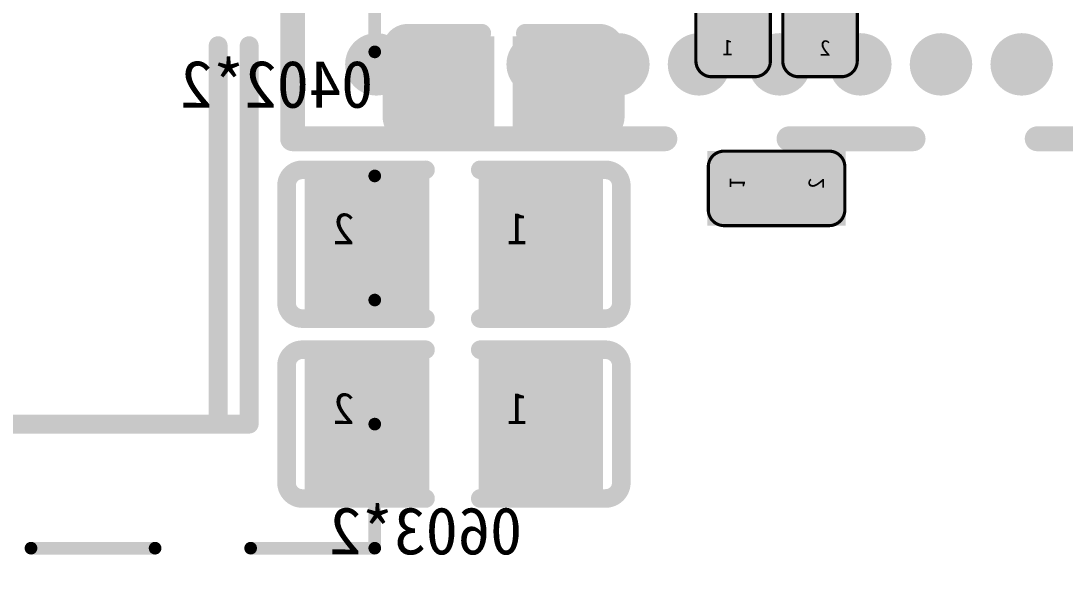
# Model space of a CAD drawing. Header units: millimetres. Extents: x 7.33 to 10.08, y 7.01 to 8.78.
# Drawn here: x 7.9484 to 8.2797, y 8.1787 to 8.3593 of the extents above; entities that cross this region are included whole.
import ezdxf

# ---------------------------------------------------------------- set-up
doc = ezdxf.new("R2010")
doc.units = ezdxf.units.MM
doc.header["$MEASUREMENT"] = 0
for name, color, linetype in [('BottomLayer', 5, 'Continuous'), ('BottomOverlay', 54, 'Continuous'), ('BottomPaste', 16, 'Continuous'), ('BottomSolder', 6, 'Continuous'), ('Mechanical16', 56, 'Continuous'), ('Mechanical20', 56, 'Continuous'), ('Mechanical5', 56, 'Continuous'), ('TopLayer', 1, 'Continuous'), ('TopOverlay', 2, 'Continuous'), ('TopPaste', 8, 'Continuous'), ('TopSolder', 216, 'Continuous')]:
    doc.layers.add(name, color=color, linetype=linetype)

# ---------------------------------------------------------------- blocks, each defined once
blk = doc.blocks.new('BGA200_15R00X10R00X0R90_5')
at = {"layer": 'TopLayer', "const_width": 0.00591}
for points in [[(0.17028, -0.06348, 1), (0.17618, -0.06348, 1)], [(0.17028, -0.08908, 1), (0.17618, -0.08908, 1)], [(0.17028, -0.11467, 1), (0.17618, -0.11467, 1)], [(0.17028, -0.14026, 1), (0.17618, -0.14026, 1)], [(0.17028, -0.16585, 1), (0.17618, -0.16585, 1)], [(0.17028, -0.19144, 1), (0.17618, -0.19144, 1)], [(0.17028, -0.21703, 1), (0.17618, -0.21703, 1)], [(0.17028, -0.24262, 1), (0.17618, -0.24262, 1)], [(0.17028, -0.26821, 1), (0.17618, -0.26821, 1)]]:
    blk.add_lwpolyline(points, format="xyb", close=True, dxfattribs=at)
at = {"layer": 'TopOverlay', "const_width": 0.00787}
for points in [[(0.19685, -0.01919), (0.19685, -0.05856)], [(0.19685, -0.09793), (0.19685, -0.1373)], [(0.19685, -0.17667), (0.19685, -0.29478)], [(0.07874, -0.29478), (0.19685, -0.29478)]]:
    blk.add_lwpolyline(points, dxfattribs=at)
at = {"layer": 'TopOverlay', "const_width": 0.00394}
for points in [[(0.19488, -0.05856, 1), (0.19882, -0.05856, 1)], [(0.19488, -0.09793, 1), (0.19882, -0.09793, 1)], [(0.19488, -0.1373, 1), (0.19882, -0.1373, 1)], [(0.19488, -0.17667, 1), (0.19882, -0.17667, 1)], [(0.19488, -0.29478, 1), (0.19882, -0.29478, 1)], [(0.19488, -0.29478, 1), (0.19882, -0.29478, 1)]]:
    blk.add_lwpolyline(points, format="xyb", close=True, dxfattribs=at)
at = {"layer": 'TopPaste', "const_width": 0.00591}
for points in [[(0.17028, -0.06348, 1), (0.17618, -0.06348, 1)], [(0.17028, -0.08908, 1), (0.17618, -0.08908, 1)], [(0.17028, -0.11467, 1), (0.17618, -0.11467, 1)], [(0.17028, -0.14026, 1), (0.17618, -0.14026, 1)], [(0.17028, -0.16585, 1), (0.17618, -0.16585, 1)], [(0.17028, -0.19144, 1), (0.17618, -0.19144, 1)], [(0.17028, -0.21703, 1), (0.17618, -0.21703, 1)], [(0.17028, -0.24262, 1), (0.17618, -0.24262, 1)], [(0.17028, -0.26821, 1), (0.17618, -0.26821, 1)]]:
    blk.add_lwpolyline(points, format="xyb", close=True, dxfattribs=at)
at = {"layer": 'TopSolder', "const_width": 0.00991}
for points in [[(0.16828, -0.06348, 1), (0.17818, -0.06348, 1)], [(0.16828, -0.08908, 1), (0.17818, -0.08908, 1)], [(0.16828, -0.11467, 1), (0.17818, -0.11467, 1)], [(0.16828, -0.14026, 1), (0.17818, -0.14026, 1)], [(0.16828, -0.16585, 1), (0.17818, -0.16585, 1)], [(0.16828, -0.19144, 1), (0.17818, -0.19144, 1)], [(0.16828, -0.21703, 1), (0.17818, -0.21703, 1)], [(0.16828, -0.24262, 1), (0.17818, -0.24262, 1)], [(0.16828, -0.26821, 1), (0.17818, -0.26821, 1)]]:
    blk.add_lwpolyline(points, format="xyb", close=True, dxfattribs=at)
blk = doc.blocks.new('FBGA153_11R5X13R0X1R00_B_14')
at = {"layer": 'BottomOverlay', "const_width": 0.00598}
for points in [[(0.21654, -0.22638), (0.21654, -0.13583)], [(0.22638, -0.22638), (0.22638, -0.13583)], [(0.21654, -0.25591), (0.21654, -0.22638)], [(0.22638, -0.25591), (0.22638, -0.22638)], [(0.10571, -0.25591), (0.22638, -0.25591)]]:
    blk.add_lwpolyline(points, dxfattribs=at)
at = {"layer": 'BottomOverlay', "const_width": 0.00299}
for points in [[(0.21504, -0.13583, 1), (0.21803, -0.13583, 1)], [(0.22488, -0.13583, 1), (0.22787, -0.13583, 1)], [(0.21504, -0.22638, 1), (0.21803, -0.22638, 1)], [(0.21504, -0.22638, 1), (0.21803, -0.22638, 1)], [(0.22488, -0.22638, 1), (0.22787, -0.22638, 1)], [(0.22488, -0.22638, 1), (0.22787, -0.22638, 1)], [(0.21504, -0.25591, 1), (0.21803, -0.25591, 1)], [(0.22488, -0.25591, 1), (0.22787, -0.25591, 1)], [(0.22488, -0.25591, 1), (0.22787, -0.25591, 1)]]:
    blk.add_lwpolyline(points, format="xyb", close=True, dxfattribs=at)
at = {"layer": 'Mechanical16'}
for points, const_width in [([(0.26622, -0.1378), (0.26622, -0.09842)], 0.00402), ([(0.21654, -0.22638), (0.21654, -0.13583)], 0.00598), ([(0.22638, -0.22638), (0.22638, -0.13583)], 0.00598), ([(0.26622, -0.21654), (0.26622, -0.17716)], 0.00402), ([(0.21654, -0.25591), (0.21654, -0.22638)], 0.00598), ([(0.22638, -0.25591), (0.22638, -0.22638)], 0.00598), ([(0.10571, -0.25591), (0.22638, -0.25591)], 0.00598), ([(0.26622, -0.29528), (0.26622, -0.25591)], 0.00402), ([(0.15716, -0.29528), (0.19653, -0.29528)], 0.00402), ([(0.22685, -0.29528), (0.26622, -0.29528)], 0.00402)]:
    blk.add_lwpolyline(points, dxfattribs=dict(at, const_width=const_width))
for points, const_width in [([(0.21504, -0.13583, 1), (0.21803, -0.13583, 1)], 0.00299), ([(0.22488, -0.13583, 1), (0.22787, -0.13583, 1)], 0.00299), ([(0.26522, -0.1378, 1), (0.26722, -0.1378, 1)], 0.00201), ([(0.26522, -0.17716, 1), (0.26722, -0.17716, 1)], 0.00201), ([(0.26522, -0.21654, 1), (0.26722, -0.21654, 1)], 0.00201), ([(0.21504, -0.22638, 1), (0.21803, -0.22638, 1)], 0.00299), ([(0.21504, -0.22638, 1), (0.21803, -0.22638, 1)], 0.00299), ([(0.22488, -0.22638, 1), (0.22787, -0.22638, 1)], 0.00299), ([(0.22488, -0.22638, 1), (0.22787, -0.22638, 1)], 0.00299), ([(0.21504, -0.25591, 1), (0.21803, -0.25591, 1)], 0.00299), ([(0.22488, -0.25591, 1), (0.22787, -0.25591, 1)], 0.00299), ([(0.22488, -0.25591, 1), (0.22787, -0.25591, 1)], 0.00299), ([(0.26522, -0.25591, 1), (0.26722, -0.25591, 1)], 0.00201), ([(0.15616, -0.29528, 1), (0.15817, -0.29528, 1)], 0.00201), ([(0.19553, -0.29528, 1), (0.19754, -0.29528, 1)], 0.00201), ([(0.22585, -0.29528, 1), (0.22785, -0.29528, 1)], 0.00201), ([(0.26522, -0.29528, 1), (0.26722, -0.29528, 1)], 0.00201), ([(0.26522, -0.29528, 1), (0.26722, -0.29528, 1)], 0.00201)]:
    blk.add_lwpolyline(points, format="xyb", close=True, dxfattribs=dict(at, const_width=const_width))
blk = doc.blocks.new('C0201_B_263')
at = {"layer": 'BottomLayer'}
for points in [[(-0.01792, -0.00788), (-0.00375, -0.00788), (-0.01792, 0.00787), (-0.00375, 0.00787)], [(0.00374, -0.00788), (0.01791, -0.00788), (0.00374, 0.00787), (0.01791, 0.00787)]]:
    blk.add_solid(points, dxfattribs=at)
at = {"layer": 'BottomOverlay', "const_width": 0.001}
for points in [[(-0.02166, 0.00681, -0.414249), (-0.01666, 0.01182)], [(0.01665, 0.01182, -0.414214), (0.02166, 0.00681)], [(-0.01666, -0.01182, -0.414178), (-0.02166, -0.00681)], [(0.02166, -0.00681, -0.414132), (0.01665, -0.01182)]]:
    blk.add_lwpolyline(points, format="xyb", dxfattribs=at)
for points in [[(-0.01666, 0.01182), (0.01665, 0.01182)], [(-0.02166, -0.00681), (-0.02166, 0.00681)], [(0.02166, -0.00681), (0.02166, 0.00681)], [(-0.01666, -0.01182), (0.01665, -0.01182)]]:
    blk.add_lwpolyline(points, dxfattribs=at)
at = {"layer": 'BottomOverlay', "const_width": 0.0005}
for points in [[(-0.01691, 0.01182, 1), (-0.01641, 0.01182, 1)], [(-0.01691, 0.01182, 1), (-0.01641, 0.01182, 1)], [(0.0164, 0.01182, 1), (0.0169, 0.01182, 1)], [(0.0164, 0.01182, 1), (0.0169, 0.01182, 1)], [(-0.02191, 0.00681, 1), (-0.02141, 0.00681, 1)], [(-0.02191, 0.00681, 1), (-0.02141, 0.00681, 1)], [(0.02141, 0.00681, 1), (0.02191, 0.00681, 1)], [(0.02141, 0.00681, 1), (0.02191, 0.00681, 1)], [(-0.02191, -0.00681, 1), (-0.02141, -0.00681, 1)], [(-0.02191, -0.00681, 1), (-0.02141, -0.00681, 1)], [(0.02141, -0.00681, 1), (0.02191, -0.00681, 1)], [(0.02141, -0.00681, 1), (0.02191, -0.00681, 1)], [(-0.01691, -0.01182, 1), (-0.01641, -0.01182, 1)], [(-0.01691, -0.01182, 1), (-0.01641, -0.01182, 1)], [(0.0164, -0.01182, 1), (0.0169, -0.01182, 1)], [(0.0164, -0.01182, 1), (0.0169, -0.01182, 1)]]:
    blk.add_lwpolyline(points, format="xyb", close=True, dxfattribs=at)
at = {"layer": 'BottomPaste'}
for points in [[(-0.01792, -0.00788), (-0.00375, -0.00788), (-0.01792, 0.00787), (-0.00375, 0.00787)], [(0.00374, -0.00788), (0.01791, -0.00788), (0.00374, 0.00787), (0.01791, 0.00787)]]:
    blk.add_solid(points, dxfattribs=at)
at = {"layer": 'BottomSolder'}
for points in [[(-0.02192, -0.01188), (0.00025, -0.01188), (-0.02192, 0.01187), (0.00025, 0.01187)], [(-0.00026, -0.01188), (0.02191, -0.01188), (-0.00026, 0.01187), (0.02191, 0.01187)]]:
    blk.add_solid(points, dxfattribs=at)
at = {"layer": 'Mechanical20', "text_generation_flag": 2}
for s, rotation, p in [('1', 270, (-0.01484, 0)), ('2', 90, (0.015, 0.00333))]:
    blk.add_text(s, height=0.005, rotation=rotation, dxfattribs=at).set_placement(p)
blk = doc.blocks.new('C0603_B_270')
at = {"layer": 'BottomLayer'}
for points in [[(-0.01181, 0.01771), (-0.04331, 0.01771), (-0.01181, -0.01771), (-0.04331, -0.01771)], [(0.04331, 0.01771), (0.01181, 0.01771), (0.04331, -0.01771), (0.01181, -0.01771)]]:
    blk.add_solid(points, dxfattribs=at)
at = {"layer": 'BottomOverlay', "const_width": 0.00591}
for points in [[(-0.0531, 0.0186, -0.414214), (-0.0481, 0.0236)], [(0.0481, 0.0236, -0.414214), (0.0531, 0.0186)], [(-0.0481, -0.0236, -0.414214), (-0.0531, -0.0186)], [(0.0531, -0.0186, -0.414214), (0.0481, -0.0236)]]:
    blk.add_lwpolyline(points, format="xyb", dxfattribs=at)
for points in [[(-0.00836, 0.0236), (-0.0481, 0.0236)], [(0.0481, 0.0236), (0.00902, 0.0236)], [(-0.0531, 0.0186), (-0.0531, -0.0186)], [(0.0531, 0.0186), (0.0531, -0.0186)], [(-0.00836, -0.0236), (-0.0481, -0.0236)], [(0.0481, -0.0236), (0.00902, -0.0236)]]:
    blk.add_lwpolyline(points, dxfattribs=at)
at = {"layer": 'BottomOverlay', "const_width": 0.00296}
for points in [[(-0.04958, 0.0236, 1), (-0.04662, 0.0236, 1)], [(-0.04958, 0.0236, 1), (-0.04662, 0.0236, 1)], [(-0.00984, 0.0236, 1), (-0.00688, 0.0236, 1)], [(0.00754, 0.0236, 1), (0.0105, 0.0236, 1)], [(0.04662, 0.0236, 1), (0.04958, 0.0236, 1)], [(0.04662, 0.0236, 1), (0.04958, 0.0236, 1)], [(-0.05458, 0.0186, 1), (-0.05162, 0.0186, 1)], [(-0.05458, 0.0186, 1), (-0.05162, 0.0186, 1)], [(0.05162, 0.0186, 1), (0.05458, 0.0186, 1)], [(0.05162, 0.0186, 1), (0.05458, 0.0186, 1)], [(-0.05458, -0.0186, 1), (-0.05162, -0.0186, 1)], [(-0.05458, -0.0186, 1), (-0.05162, -0.0186, 1)], [(0.05162, -0.0186, 1), (0.05458, -0.0186, 1)], [(0.05162, -0.0186, 1), (0.05458, -0.0186, 1)], [(-0.04958, -0.0236, 1), (-0.04662, -0.0236, 1)], [(-0.04958, -0.0236, 1), (-0.04662, -0.0236, 1)], [(-0.00984, -0.0236, 1), (-0.00688, -0.0236, 1)], [(0.00754, -0.0236, 1), (0.0105, -0.0236, 1)], [(0.04662, -0.0236, 1), (0.04958, -0.0236, 1)], [(0.04662, -0.0236, 1), (0.04958, -0.0236, 1)]]:
    blk.add_lwpolyline(points, format="xyb", close=True, dxfattribs=at)
at = {"layer": 'BottomPaste'}
for points in [[(-0.01181, 0.01771), (-0.04331, 0.01771), (-0.01181, -0.01771), (-0.04331, -0.01771)], [(0.04331, 0.01771), (0.01181, 0.01771), (0.04331, -0.01771), (0.01181, -0.01771)]]:
    blk.add_solid(points, dxfattribs=at)
at = {"layer": 'BottomSolder'}
for points in [[(-0.00781, 0.02171), (-0.04731, 0.02171), (-0.00781, -0.02171), (-0.04731, -0.02171)], [(0.04731, 0.02171), (0.00781, 0.02171), (0.04731, -0.02171), (0.00781, -0.02171)]]:
    blk.add_solid(points, dxfattribs=at)
at = {"layer": 'Mechanical16', "const_width": 0.00591}
for points in [[(-0.0531, 0.0186, -0.414214), (-0.0481, 0.0236)], [(0.0481, 0.0236, -0.414214), (0.0531, 0.0186)], [(-0.0481, -0.0236, -0.414214), (-0.0531, -0.0186)], [(0.0531, -0.0186, -0.414214), (0.0481, -0.0236)]]:
    blk.add_lwpolyline(points, format="xyb", dxfattribs=at)
for points in [[(-0.00836, 0.0236), (-0.0481, 0.0236)], [(0.0481, 0.0236), (0.00902, 0.0236)], [(-0.0531, 0.0186), (-0.0531, -0.0186)], [(0.0531, 0.0186), (0.0531, -0.0186)], [(-0.00836, -0.0236), (-0.0481, -0.0236)], [(0.0481, -0.0236), (0.00902, -0.0236)]]:
    blk.add_lwpolyline(points, dxfattribs=at)
at = {"layer": 'Mechanical16', "const_width": 0.00296}
for points in [[(-0.04958, 0.0236, 1), (-0.04662, 0.0236, 1)], [(-0.04958, 0.0236, 1), (-0.04662, 0.0236, 1)], [(-0.00984, 0.0236, 1), (-0.00688, 0.0236, 1)], [(0.00754, 0.0236, 1), (0.0105, 0.0236, 1)], [(0.04662, 0.0236, 1), (0.04958, 0.0236, 1)], [(0.04662, 0.0236, 1), (0.04958, 0.0236, 1)], [(-0.05458, 0.0186, 1), (-0.05162, 0.0186, 1)], [(-0.05458, 0.0186, 1), (-0.05162, 0.0186, 1)], [(0.05162, 0.0186, 1), (0.05458, 0.0186, 1)], [(0.05162, 0.0186, 1), (0.05458, 0.0186, 1)], [(-0.05458, -0.0186, 1), (-0.05162, -0.0186, 1)], [(-0.05458, -0.0186, 1), (-0.05162, -0.0186, 1)], [(0.05162, -0.0186, 1), (0.05458, -0.0186, 1)], [(0.05162, -0.0186, 1), (0.05458, -0.0186, 1)], [(-0.04958, -0.0236, 1), (-0.04662, -0.0236, 1)], [(-0.04958, -0.0236, 1), (-0.04662, -0.0236, 1)], [(-0.00984, -0.0236, 1), (-0.00688, -0.0236, 1)], [(0.00754, -0.0236, 1), (0.0105, -0.0236, 1)], [(0.04662, -0.0236, 1), (0.04958, -0.0236, 1)], [(0.04662, -0.0236, 1), (0.04958, -0.0236, 1)]]:
    blk.add_lwpolyline(points, format="xyb", close=True, dxfattribs=at)
at = {"layer": 'Mechanical20', "text_generation_flag": 2}
for s, p in [('1', (-0.02356, 0)), ('2', (0.03156, 0))]:
    blk.add_text(s, height=0.01, rotation=180, dxfattribs=at).set_placement(p)
blk = doc.blocks.new('C0201_B_273')
at = {"layer": 'BottomLayer'}
for points in [[(-0.01792, -0.00788), (-0.00375, -0.00788), (-0.01792, 0.00787), (-0.00375, 0.00787)], [(0.00374, -0.00788), (0.01791, -0.00788), (0.00374, 0.00787), (0.01791, 0.00787)]]:
    blk.add_solid(points, dxfattribs=at)
at = {"layer": 'BottomOverlay', "const_width": 0.001}
for points in [[(-0.02166, 0.00681, -0.414249), (-0.01666, 0.01182)], [(0.01665, 0.01182, -0.414214), (0.02166, 0.00681)], [(-0.01666, -0.01182, -0.414178), (-0.02166, -0.00681)], [(0.02166, -0.00681, -0.414132), (0.01665, -0.01182)]]:
    blk.add_lwpolyline(points, format="xyb", dxfattribs=at)
for points in [[(-0.01666, 0.01182), (0.01665, 0.01182)], [(-0.02166, 0.00681), (-0.02166, -0.00681)], [(0.02166, 0.00681), (0.02166, -0.00681)], [(-0.01666, -0.01182), (0.01665, -0.01182)]]:
    blk.add_lwpolyline(points, dxfattribs=at)
at = {"layer": 'BottomOverlay', "const_width": 0.0005}
for points in [[(-0.01691, 0.01182, 1), (-0.01641, 0.01182, 1)], [(-0.01691, 0.01182, 1), (-0.01641, 0.01182, 1)], [(0.0164, 0.01182, 1), (0.0169, 0.01182, 1)], [(0.0164, 0.01182, 1), (0.0169, 0.01182, 1)], [(-0.02191, 0.00681, 1), (-0.02141, 0.00681, 1)], [(-0.02191, 0.00681, 1), (-0.02141, 0.00681, 1)], [(0.02141, 0.00681, 1), (0.02191, 0.00681, 1)], [(0.02141, 0.00681, 1), (0.02191, 0.00681, 1)], [(-0.02191, -0.00681, 1), (-0.02141, -0.00681, 1)], [(-0.02191, -0.00681, 1), (-0.02141, -0.00681, 1)], [(0.02141, -0.00681, 1), (0.02191, -0.00681, 1)], [(0.02141, -0.00681, 1), (0.02191, -0.00681, 1)], [(-0.01691, -0.01182, 1), (-0.01641, -0.01182, 1)], [(-0.01691, -0.01182, 1), (-0.01641, -0.01182, 1)], [(0.0164, -0.01182, 1), (0.0169, -0.01182, 1)], [(0.0164, -0.01182, 1), (0.0169, -0.01182, 1)]]:
    blk.add_lwpolyline(points, format="xyb", close=True, dxfattribs=at)
at = {"layer": 'BottomPaste'}
for points in [[(-0.01792, -0.00788), (-0.00375, -0.00788), (-0.01792, 0.00787), (-0.00375, 0.00787)], [(0.00374, -0.00788), (0.01791, -0.00788), (0.00374, 0.00787), (0.01791, 0.00787)]]:
    blk.add_solid(points, dxfattribs=at)
at = {"layer": 'BottomSolder'}
for points in [[(-0.02192, -0.01188), (0.00025, -0.01188), (-0.02192, 0.01187), (0.00025, 0.01187)], [(-0.00026, -0.01188), (0.02191, -0.01188), (-0.00026, 0.01187), (0.02191, 0.01187)]]:
    blk.add_solid(points, dxfattribs=at)
at = {"layer": 'Mechanical20', "text_generation_flag": 2}
for s, rotation, p in [('1', 270, (-0.01484, 0)), ('2', 90, (0.015, 0.00333))]:
    blk.add_text(s, height=0.005, rotation=rotation, dxfattribs=at).set_placement(p)
blk = doc.blocks.new('C0201_B_298')
at = {"layer": 'BottomLayer'}
for points in [[(-0.01792, -0.00788), (-0.00375, -0.00788), (-0.01792, 0.00787), (-0.00375, 0.00787)], [(0.00374, -0.00788), (0.01791, -0.00788), (0.00374, 0.00787), (0.01791, 0.00787)]]:
    blk.add_solid(points, dxfattribs=at)
at = {"layer": 'BottomOverlay', "const_width": 0.001}
for points in [[(-0.02166, 0.00681, -0.414249), (-0.01666, 0.01182)], [(0.01665, 0.01182, -0.414214), (0.02166, 0.00681)], [(-0.01666, -0.01182, -0.414178), (-0.02166, -0.00681)], [(0.02166, -0.00681, -0.414132), (0.01665, -0.01182)]]:
    blk.add_lwpolyline(points, format="xyb", dxfattribs=at)
for points in [[(0.01665, 0.01182), (-0.01666, 0.01182)], [(-0.02166, -0.00681), (-0.02166, 0.00681)], [(0.02166, -0.00681), (0.02166, 0.00681)], [(0.01665, -0.01182), (-0.01666, -0.01182)]]:
    blk.add_lwpolyline(points, dxfattribs=at)
at = {"layer": 'BottomOverlay', "const_width": 0.0005}
for points in [[(-0.01691, 0.01182, 1), (-0.01641, 0.01182, 1)], [(-0.01691, 0.01182, 1), (-0.01641, 0.01182, 1)], [(0.0164, 0.01182, 1), (0.0169, 0.01182, 1)], [(0.0164, 0.01182, 1), (0.0169, 0.01182, 1)], [(-0.02191, 0.00681, 1), (-0.02141, 0.00681, 1)], [(-0.02191, 0.00681, 1), (-0.02141, 0.00681, 1)], [(0.02141, 0.00681, 1), (0.02191, 0.00681, 1)], [(0.02141, 0.00681, 1), (0.02191, 0.00681, 1)], [(-0.02191, -0.00681, 1), (-0.02141, -0.00681, 1)], [(-0.02191, -0.00681, 1), (-0.02141, -0.00681, 1)], [(0.02141, -0.00681, 1), (0.02191, -0.00681, 1)], [(0.02141, -0.00681, 1), (0.02191, -0.00681, 1)], [(-0.01691, -0.01182, 1), (-0.01641, -0.01182, 1)], [(-0.01691, -0.01182, 1), (-0.01641, -0.01182, 1)], [(0.0164, -0.01182, 1), (0.0169, -0.01182, 1)], [(0.0164, -0.01182, 1), (0.0169, -0.01182, 1)]]:
    blk.add_lwpolyline(points, format="xyb", close=True, dxfattribs=at)
at = {"layer": 'BottomPaste'}
for points in [[(-0.01792, -0.00788), (-0.00375, -0.00788), (-0.01792, 0.00787), (-0.00375, 0.00787)], [(0.00374, -0.00788), (0.01791, -0.00788), (0.00374, 0.00787), (0.01791, 0.00787)]]:
    blk.add_solid(points, dxfattribs=at)
at = {"layer": 'BottomSolder'}
for points in [[(-0.02192, -0.01188), (0.00025, -0.01188), (-0.02192, 0.01187), (0.00025, 0.01187)], [(-0.00026, -0.01188), (0.02191, -0.01188), (-0.00026, 0.01187), (0.02191, 0.01187)]]:
    blk.add_solid(points, dxfattribs=at)
at = {"layer": 'Mechanical20', "text_generation_flag": 2}
for s, rotation, p in [('1', -90, (-0.01484, 0)), ('2', 90, (0.015, 0.00333))]:
    blk.add_text(s, height=0.005, rotation=rotation, dxfattribs=at).set_placement(p)
blk = doc.blocks.new('C0402_B_308')
at = {"layer": 'BottomLayer'}
for points in [[(-0.0069, -0.01083), (-0.0069, 0.01082), (-0.02855, -0.01083), (-0.02855, 0.01082)], [(0.02855, -0.01083), (0.02855, 0.01082), (0.0069, -0.01083), (0.0069, 0.01082)]]:
    blk.add_solid(points, dxfattribs=at)
at = {"layer": 'BottomOverlay', "const_width": 0.00591}
for points in [[(-0.03543, 0.01075, -0.414249), (-0.03043, 0.01575)], [(0.03043, 0.01575, -0.414249), (0.03543, 0.01075)], [(-0.03043, -0.01575, -0.414331), (-0.03543, -0.01075)], [(0.03543, -0.01075, -0.414331), (0.03043, -0.01575)]]:
    blk.add_lwpolyline(points, format="xyb", dxfattribs=at)
for points in [[(-0.0069, 0.01575), (-0.03043, 0.01575)], [(0.03043, 0.01575), (0.0069, 0.01575)], [(-0.03543, 0.01075), (-0.03543, -0.01075)], [(0.03543, 0.01075), (0.03543, -0.01075)], [(-0.0069, -0.01575), (-0.03043, -0.01575)], [(0.03043, -0.01575), (0.0069, -0.01575)]]:
    blk.add_lwpolyline(points, dxfattribs=at)
at = {"layer": 'BottomOverlay', "const_width": 0.00295}
for points in [[(-0.03191, 0.01575, 1), (-0.02895, 0.01575, 1)], [(-0.03191, 0.01575, 1), (-0.02895, 0.01575, 1)], [(-0.00837, 0.01575, 1), (-0.00542, 0.01575, 1)], [(0.00543, 0.01575, 1), (0.00838, 0.01575, 1)], [(0.02895, 0.01575, 1), (0.03191, 0.01575, 1)], [(0.02895, 0.01575, 1), (0.03191, 0.01575, 1)], [(-0.03691, 0.01075, 1), (-0.03395, 0.01075, 1)], [(-0.03691, 0.01075, 1), (-0.03395, 0.01075, 1)], [(0.03395, 0.01075, 1), (0.03691, 0.01075, 1)], [(0.03395, 0.01075, 1), (0.03691, 0.01075, 1)], [(-0.03691, -0.01075, 1), (-0.03395, -0.01075, 1)], [(-0.03691, -0.01075, 1), (-0.03395, -0.01075, 1)], [(0.03395, -0.01075, 1), (0.03691, -0.01075, 1)], [(0.03395, -0.01075, 1), (0.03691, -0.01075, 1)], [(-0.03191, -0.01575, 1), (-0.02895, -0.01575, 1)], [(-0.03191, -0.01575, 1), (-0.02895, -0.01575, 1)], [(-0.00837, -0.01575, 1), (-0.00542, -0.01575, 1)], [(0.00543, -0.01575, 1), (0.00838, -0.01575, 1)], [(0.02895, -0.01575, 1), (0.03191, -0.01575, 1)], [(0.02895, -0.01575, 1), (0.03191, -0.01575, 1)]]:
    blk.add_lwpolyline(points, format="xyb", close=True, dxfattribs=at)
at = {"layer": 'BottomPaste'}
for points in [[(-0.0069, -0.01083), (-0.0069, 0.01082), (-0.02855, -0.01083), (-0.02855, 0.01082)], [(0.02855, -0.01083), (0.02855, 0.01082), (0.0069, -0.01083), (0.0069, 0.01082)]]:
    blk.add_solid(points, dxfattribs=at)
at = {"layer": 'BottomSolder'}
for points in [[(-0.0029, -0.01483), (-0.0029, 0.01482), (-0.03254, -0.01483), (-0.03254, 0.01482)], [(0.03254, -0.01483), (0.03254, 0.01482), (0.0029, -0.01483), (0.0029, 0.01482)]]:
    blk.add_solid(points, dxfattribs=at)
blk = doc.blocks.new('C0603_B_310')
at = {"layer": 'BottomLayer'}
for points in [[(-0.01181, 0.01771), (-0.04331, 0.01771), (-0.01181, -0.01771), (-0.04331, -0.01771)], [(0.04331, 0.01771), (0.01181, 0.01771), (0.04331, -0.01771), (0.01181, -0.01771)]]:
    blk.add_solid(points, dxfattribs=at)
at = {"layer": 'BottomOverlay', "const_width": 0.00591}
for points in [[(-0.0531, 0.0186, -0.414214), (-0.0481, 0.0236)], [(0.0481, 0.0236, -0.414214), (0.0531, 0.0186)], [(-0.0481, -0.0236, -0.414214), (-0.0531, -0.0186)], [(0.0531, -0.0186, -0.414214), (0.0481, -0.0236)]]:
    blk.add_lwpolyline(points, format="xyb", dxfattribs=at)
for points in [[(-0.00836, 0.0236), (-0.0481, 0.0236)], [(0.0481, 0.0236), (0.00902, 0.0236)], [(-0.0531, 0.0186), (-0.0531, -0.0186)], [(0.0531, 0.0186), (0.0531, -0.0186)], [(-0.00836, -0.0236), (-0.0481, -0.0236)], [(0.0481, -0.0236), (0.00902, -0.0236)]]:
    blk.add_lwpolyline(points, dxfattribs=at)
at = {"layer": 'BottomOverlay', "const_width": 0.00296}
for points in [[(-0.04958, 0.0236, 1), (-0.04662, 0.0236, 1)], [(-0.04958, 0.0236, 1), (-0.04662, 0.0236, 1)], [(-0.00984, 0.0236, 1), (-0.00688, 0.0236, 1)], [(0.00754, 0.0236, 1), (0.0105, 0.0236, 1)], [(0.04662, 0.0236, 1), (0.04958, 0.0236, 1)], [(0.04662, 0.0236, 1), (0.04958, 0.0236, 1)], [(-0.05458, 0.0186, 1), (-0.05162, 0.0186, 1)], [(-0.05458, 0.0186, 1), (-0.05162, 0.0186, 1)], [(0.05162, 0.0186, 1), (0.05458, 0.0186, 1)], [(0.05162, 0.0186, 1), (0.05458, 0.0186, 1)], [(-0.05458, -0.0186, 1), (-0.05162, -0.0186, 1)], [(-0.05458, -0.0186, 1), (-0.05162, -0.0186, 1)], [(0.05162, -0.0186, 1), (0.05458, -0.0186, 1)], [(0.05162, -0.0186, 1), (0.05458, -0.0186, 1)], [(-0.04958, -0.0236, 1), (-0.04662, -0.0236, 1)], [(-0.04958, -0.0236, 1), (-0.04662, -0.0236, 1)], [(-0.00984, -0.0236, 1), (-0.00688, -0.0236, 1)], [(0.00754, -0.0236, 1), (0.0105, -0.0236, 1)], [(0.04662, -0.0236, 1), (0.04958, -0.0236, 1)], [(0.04662, -0.0236, 1), (0.04958, -0.0236, 1)]]:
    blk.add_lwpolyline(points, format="xyb", close=True, dxfattribs=at)
at = {"layer": 'BottomPaste'}
for points in [[(-0.01181, 0.01771), (-0.04331, 0.01771), (-0.01181, -0.01771), (-0.04331, -0.01771)], [(0.04331, 0.01771), (0.01181, 0.01771), (0.04331, -0.01771), (0.01181, -0.01771)]]:
    blk.add_solid(points, dxfattribs=at)
at = {"layer": 'BottomSolder'}
for points in [[(-0.00781, 0.02171), (-0.04731, 0.02171), (-0.00781, -0.02171), (-0.04731, -0.02171)], [(0.04731, 0.02171), (0.00781, 0.02171), (0.04731, -0.02171), (0.00781, -0.02171)]]:
    blk.add_solid(points, dxfattribs=at)
at = {"layer": 'Mechanical16', "const_width": 0.00591}
for points in [[(-0.0531, 0.0186, -0.414214), (-0.0481, 0.0236)], [(0.0481, 0.0236, -0.414214), (0.0531, 0.0186)], [(-0.0481, -0.0236, -0.414214), (-0.0531, -0.0186)], [(0.0531, -0.0186, -0.414214), (0.0481, -0.0236)]]:
    blk.add_lwpolyline(points, format="xyb", dxfattribs=at)
for points in [[(-0.00836, 0.0236), (-0.0481, 0.0236)], [(0.0481, 0.0236), (0.00902, 0.0236)], [(-0.0531, 0.0186), (-0.0531, -0.0186)], [(0.0531, 0.0186), (0.0531, -0.0186)], [(-0.00836, -0.0236), (-0.0481, -0.0236)], [(0.0481, -0.0236), (0.00902, -0.0236)]]:
    blk.add_lwpolyline(points, dxfattribs=at)
at = {"layer": 'Mechanical16', "const_width": 0.00296}
for points in [[(-0.04958, 0.0236, 1), (-0.04662, 0.0236, 1)], [(-0.04958, 0.0236, 1), (-0.04662, 0.0236, 1)], [(-0.00984, 0.0236, 1), (-0.00688, 0.0236, 1)], [(0.00754, 0.0236, 1), (0.0105, 0.0236, 1)], [(0.04662, 0.0236, 1), (0.04958, 0.0236, 1)], [(0.04662, 0.0236, 1), (0.04958, 0.0236, 1)], [(-0.05458, 0.0186, 1), (-0.05162, 0.0186, 1)], [(-0.05458, 0.0186, 1), (-0.05162, 0.0186, 1)], [(0.05162, 0.0186, 1), (0.05458, 0.0186, 1)], [(0.05162, 0.0186, 1), (0.05458, 0.0186, 1)], [(-0.05458, -0.0186, 1), (-0.05162, -0.0186, 1)], [(-0.05458, -0.0186, 1), (-0.05162, -0.0186, 1)], [(0.05162, -0.0186, 1), (0.05458, -0.0186, 1)], [(0.05162, -0.0186, 1), (0.05458, -0.0186, 1)], [(-0.04958, -0.0236, 1), (-0.04662, -0.0236, 1)], [(-0.04958, -0.0236, 1), (-0.04662, -0.0236, 1)], [(-0.00984, -0.0236, 1), (-0.00688, -0.0236, 1)], [(0.00754, -0.0236, 1), (0.0105, -0.0236, 1)], [(0.04662, -0.0236, 1), (0.04958, -0.0236, 1)], [(0.04662, -0.0236, 1), (0.04958, -0.0236, 1)]]:
    blk.add_lwpolyline(points, format="xyb", close=True, dxfattribs=at)
at = {"layer": 'Mechanical20', "text_generation_flag": 2}
for s, p in [('1', (-0.02356, 0)), ('2', (0.03156, 0))]:
    blk.add_text(s, height=0.01, rotation=180, dxfattribs=at).set_placement(p)

msp = doc.modelspace()

# ---------------------------------------------------------------- block references
for name, p in [('FBGA153_11R5X13R0X1R00_B_14', (7.79445, 8.48728)), ('C0201_B_263', (8.18815, 8.30617))]:
    msp.add_blockref(name, p)
for name, p, rotation in [('BGA200_15R00X10R00X0R90_5', (8.32939, 8.51876), 270), ('C0201_B_298', (8.17437, 8.36326), 90), ('C0201_B_273', (8.20193, 8.36326), 270), ('C0402_B_308', (8.10154, 8.33964), 180), ('C0603_B_310', (8.08579, 8.28846), 180), ('C0603_B_270', (8.08579, 8.23137), 180)]:
    msp.add_blockref(name, p, dxfattribs=dict(rotation=rotation))

# ---------------------------------------------------------------- texts
at = {"layer": 'Mechanical5', "text_generation_flag": 2}
for s, p in [('0402*2', (8.0602, 8.33176)), ('0603*2', (8.10744, 8.19003))]:
    msp.add_text(s, height=0.015, rotation=360, dxfattribs=at).set_placement(p)

doc.saveas('drawing.dxf')
